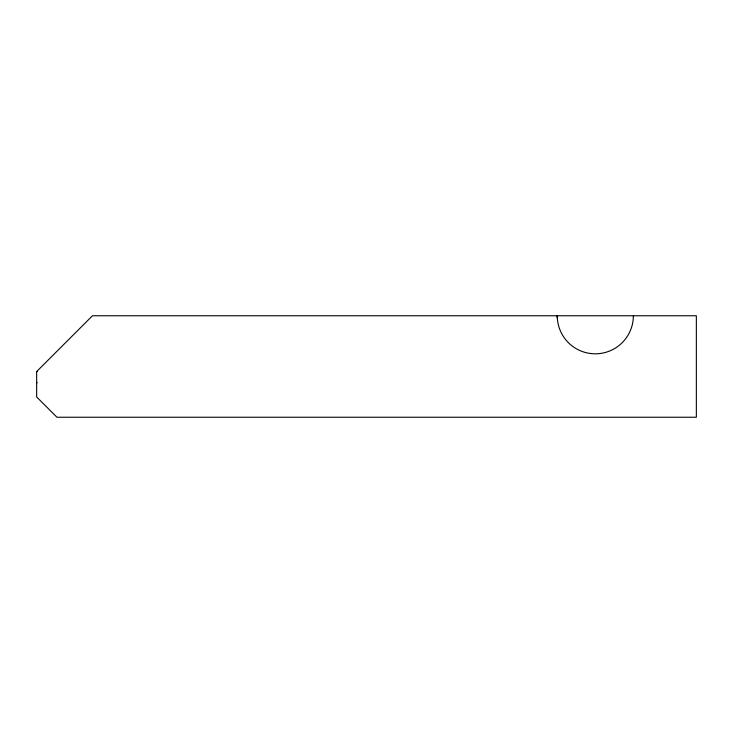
<?xml version="1.0" encoding="UTF-8"?>
<svg xmlns="http://www.w3.org/2000/svg" width="733" height="733" viewBox="0 0 733 733"><rect width="100%" height="100%" fill="white"/><g stroke="black" fill="none" stroke-linecap="round" stroke-linejoin="round"><path stroke-width="1.1" d="M36.65 371.576L92.468 315.758L696.35 315.758L696.35 417.242L56.945 417.242L36.65 396.947L36.65 371.576L37.2 371.576M36.65 382.736L37.2 382.736M557.245 318.03L557.245 315.758A38.061 38.061 0 0 0 595.306 353.81A38.061 38.061 0 0 0 633.367 315.758"/></g></svg>
